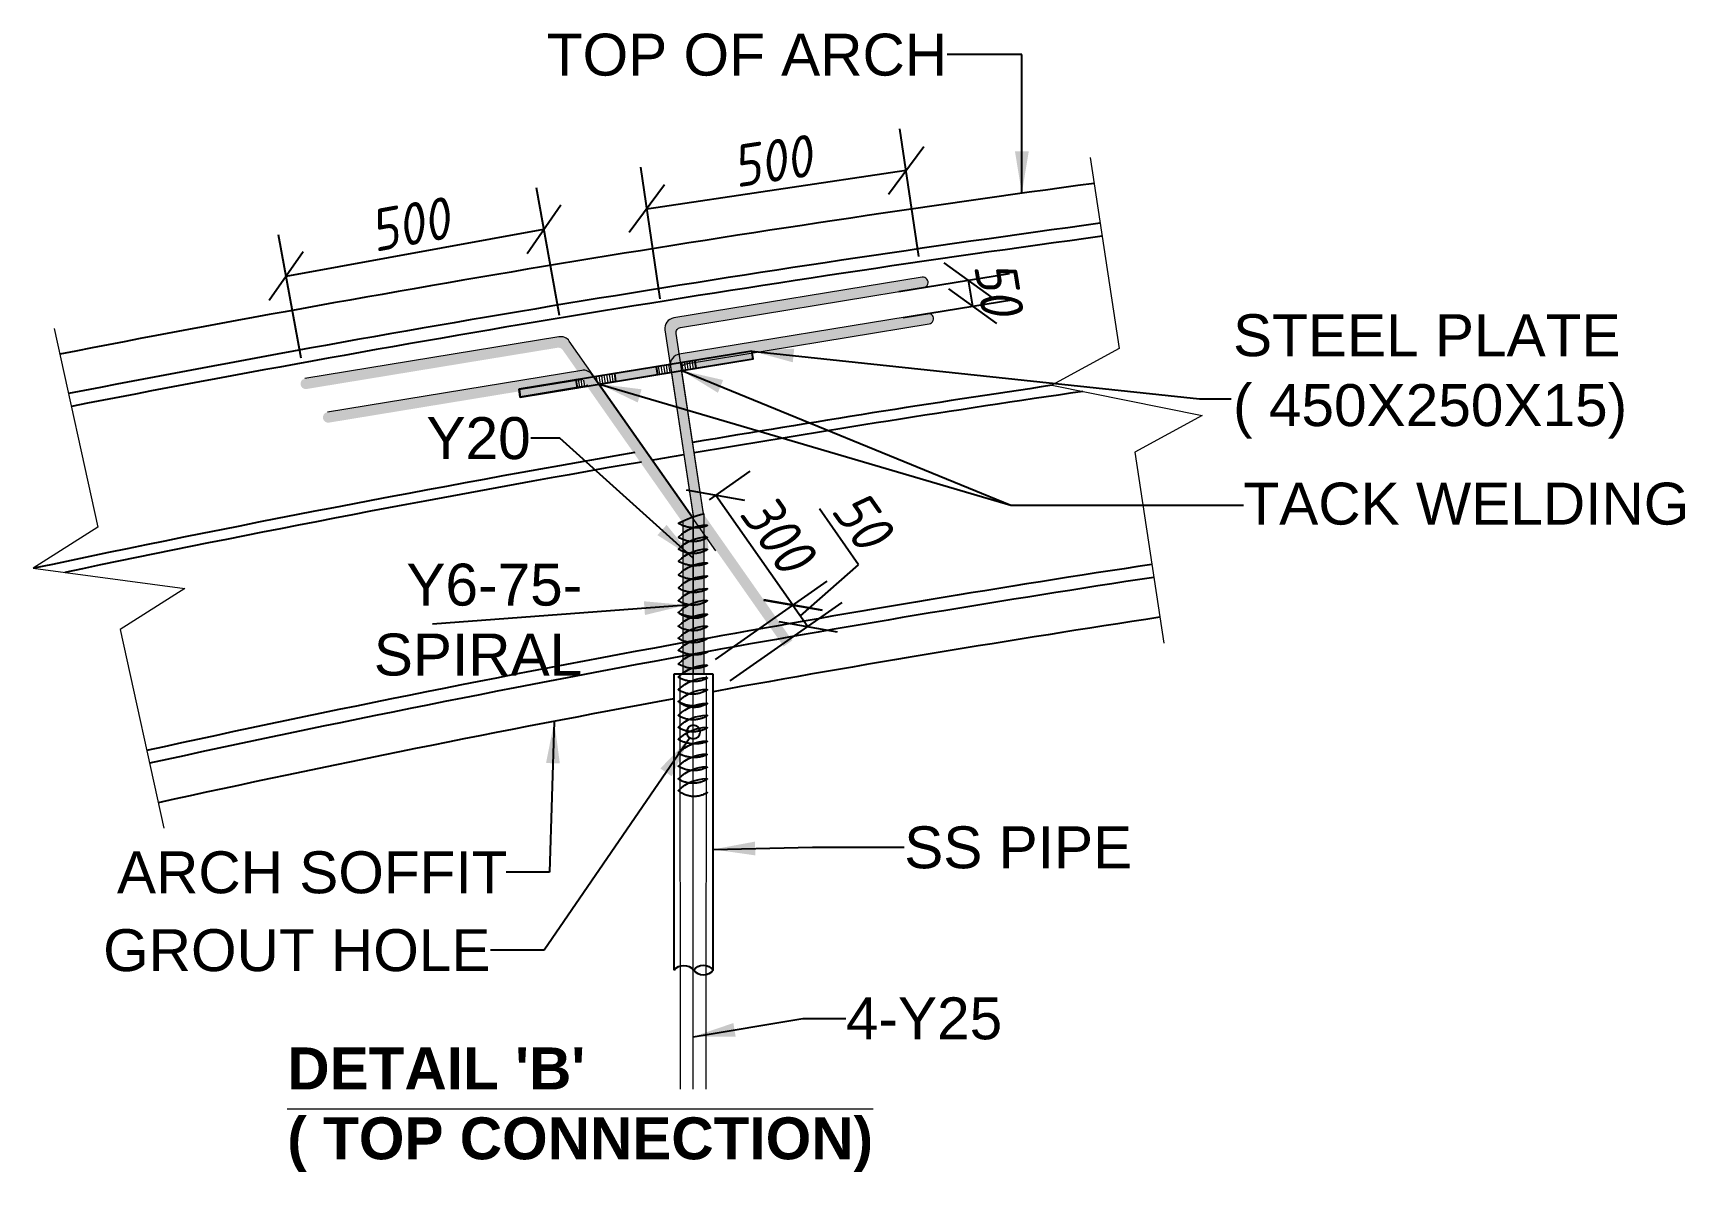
# Model space of a CAD drawing. Header units: millimetres. Extents: x 1231188 to 3899118, y -5478610 to -489530.
# Drawn here: x 2683894 to 2687045, y -3256630 to -3254458 of the extents above; entities that cross this region are included whole.
import ezdxf
from ezdxf.enums import TextEntityAlignment as Align

# ---------------------------------------------------------------- set-up
doc = ezdxf.new("R2010")
doc.units = ezdxf.units.MM
doc.header["$LTSCALE"] = 25
doc.header["$MEASUREMENT"] = 0
doc.header["$PDMODE"] = 3
doc.linetypes.add('DASHED2', pattern=[0.375, 0.25, -0.125])
doc.layers.get('0').update_dxf_attribs({"lineweight": 13})
doc.layers.get('Defpoints').update_dxf_attribs({"color": 230, "lineweight": 9})
for name, color, linetype in [('ARCH', 4, 'Continuous'), ('hanger', 7, 'DASHED2'), ('Hatch 1', 14, 'Continuous'), ('Pipe', 7, 'Continuous'), ('Reinf', 1, 'Continuous'), ('Steel Plate', 2, 'Continuous')]:
    doc.layers.add(name, color=color, linetype=linetype)
for name, color, linetype, lineweight in [('CABLES', 8, 'Continuous', 15), ('DIM', 8, 'Continuous', 13), ('HATCH', 191, 'Continuous', 9), ('Rienft.', 1, 'Continuous', 25), ('text', 7, 'Continuous', 18)]:
    doc.layers.add(name, color=color, linetype=linetype, lineweight=lineweight)
doc.styles.add('ARIAL', font='arial.ttf', dxfattribs={"height": 400})
doc.styles.add('DIM', font='isocp3.shx', dxfattribs={"oblique": 10})
doc.dimstyles.new('dim_40', dxfattribs={"dimtxt": 80, "dimasz": 80, "dimexe": 80, "dimexo": 40, "dimgap": 15, "dimtad": 1, "dimdec": 0, "dimzin": 0, "dimdsep": 46, "dimtxsty": 'DIM', "dimblk": 'OBLIQUE', "dimcen": 40, "dimclrd": 5, "dimclre": 5, "dimclrt": 7, "dimadec": 0, "dimazin": 0, "dimtfac": 1, "dimtdec": 0, "dimtmove": 1, "dimatfit": 3, "dimfxl": 1, "dimtolj": 1, "dimtzin": 0, "dimarcsym": 0})
pattern_1 = [(99.33336736, (-8179662.7936, -8215175.7566), (-4.933807179, -0.8108925457), [])]

# ---------------------------------------------------------------- blocks, each defined once
blk = doc.blocks.new('_Oblique')
at = {"color": 0, "linetype": 'ByBlock', "lineweight": -2}
blk.add_line((-0.5, -0.5), (0.5, 0.5), dxfattribs=at)
blk = doc.blocks.new('*D793')
at = {"layer": 'Defpoints', "color": 0, "linetype": 'ByBlock', "lineweight": -2, "ltscale": 100, "transparency": 16777216}
for p in [(2684868.4, -3254832), (2684905.6, -3255035.7), (2684412.3, -3255117.1)]:
    blk.add_point(p, dxfattribs=at)
at = {"layer": 'DIM', "color": 5, "linetype": 'ByBlock', "lineweight": -2, "ltscale": 100, "transparency": 16777216}
for p, q in [((2684898.4, -3254996.4), (2684854.1, -3254753.3)), ((2684405.1, -3255077.8), (2684362.3, -3254843)), ((2684376.7, -3254921.7), (2684868.4, -3254832))]:
    blk.add_line(p, q, dxfattribs=at)
at = {"layer": 'DIM', "color": 5, "linetype": 'ByBlock', "lineweight": -2, "ltscale": 100, "transparency": 16777216, "xscale": 80, "yscale": 80, "zscale": 80}
for p, rotation in [((2684868.4, -3254832), 10.33780760823541), ((2684376.7, -3254921.7), 190.3378076082354)]:
    blk.add_blockref('_Oblique', p, dxfattribs=dict(at, rotation=rotation))
at = {"layer": 'DIM', "color": 7, "linetype": 'ByBlock', "ltscale": 100, "transparency": 16777216, "insert": (2684612.7, -3254822.7), "char_height": 80, "attachment_point": 5, "rotation": 10.3378, "style": 'DIM'}
blk.add_mtext('\\A1;500', dxfattribs=at)
blk = doc.blocks.new('*D794')
at = {"layer": 'Defpoints', "color": 0, "linetype": 'ByBlock', "lineweight": -2, "ltscale": 100, "transparency": 16777216}
for p in [(2685559.3, -3254719.5), (2685589.7, -3254923.6), (2685096.3, -3255004.3)]:
    blk.add_point(p, dxfattribs=at)
at = {"layer": 'DIM', "color": 5, "linetype": 'ByBlock', "lineweight": -2, "ltscale": 100, "transparency": 16777216}
for p, q in [((2685583.8, -3254884.1), (2685547.6, -3254640.4)), ((2685090.4, -3254964.8), (2685053.1, -3254714)), ((2685064.9, -3254793.1), (2685559.3, -3254719.5))]:
    blk.add_line(p, q, dxfattribs=at)
at = {"layer": 'DIM', "color": 5, "linetype": 'ByBlock', "lineweight": -2, "ltscale": 100, "transparency": 16777216, "xscale": 80, "yscale": 80, "zscale": 80}
for p, rotation in [((2685559.3, -3254719.5), 8.466136223061328), ((2685064.9, -3254793.1), 188.4661362230613)]:
    blk.add_blockref('_Oblique', p, dxfattribs=dict(at, rotation=rotation))
at = {"layer": 'DIM', "color": 7, "linetype": 'ByBlock', "ltscale": 100, "transparency": 16777216, "insert": (2685304, -3254701.9), "char_height": 80, "attachment_point": 5, "rotation": 8.4661, "style": 'DIM'}
blk.add_mtext('\\A1;500', dxfattribs=at)
blk = doc.blocks.new('*D795')
at = {"layer": 'Defpoints', "color": 0, "linetype": 'ByBlock', "lineweight": -2, "ltscale": 100, "transparency": 16777216}
for p in [(2685372, -3255590), (2685162.6, -3255675.6), (2685191.1, -3255716.7)]:
    blk.add_point(p, dxfattribs=at)
at = {"layer": 'DIM', "color": 5, "linetype": 'ByBlock', "lineweight": -2, "ltscale": 100, "transparency": 16777216}
for p, q in [((2685468.6, -3255472), (2685394, -3255365.5)), ((2685357.7, -3255569.5), (2685468.6, -3255472)), ((2685195.4, -3255652.7), (2685408.9, -3255503.2)), ((2685223.9, -3255693.7), (2685437.6, -3255544.1)), ((2685343.4, -3255549.1), (2685372, -3255590))]:
    blk.add_line(p, q, dxfattribs=at)
at = {"layer": 'DIM', "color": 5, "linetype": 'ByBlock', "lineweight": -2, "ltscale": 100, "transparency": 16777216, "xscale": 80, "yscale": 80, "zscale": 80}
for p, rotation in [((2685343.4, -3255549.1), 124.9999999994641), ((2685372, -3255590), 304.9999999994641)]:
    blk.add_blockref('_Oblique', p, dxfattribs=dict(at, rotation=rotation))
at = {"layer": 'DIM', "color": 7, "linetype": 'ByBlock', "ltscale": 100, "transparency": 16777216, "insert": (2685476.3, -3255387.2), "char_height": 80, "attachment_point": 5, "rotation": 305, "style": 'DIM'}
blk.add_mtext('\\A1;50', dxfattribs=at)
blk = doc.blocks.new('*D796')
at = {"layer": 'Defpoints', "color": 0, "linetype": 'ByBlock', "lineweight": -2, "ltscale": 100, "transparency": 16777216}
for p in [(2685196.2, -3255339.8), (2685151.8, -3255371.1), (2685163, -3255676.2)]:
    blk.add_point(p, dxfattribs=at)
at = {"layer": 'DIM', "color": 5, "linetype": 'ByBlock', "lineweight": -2, "ltscale": 100, "transparency": 16777216}
for p, q in [((2685184.5, -3255348.1), (2685261.6, -3255293.8)), ((2685343.5, -3255549.2), (2685196.2, -3255339.8)), ((2685195.7, -3255653.1), (2685408.9, -3255503.2))]:
    blk.add_line(p, q, dxfattribs=at)
at = {"layer": 'DIM', "color": 5, "linetype": 'ByBlock', "lineweight": -2, "ltscale": 100, "transparency": 16777216, "xscale": 80, "yscale": 80, "zscale": 80}
for p, rotation in [((2685196.2, -3255339.8), 125.1213260045786), ((2685343.5, -3255549.2), 305.1213260045786)]:
    blk.add_blockref('_Oblique', p, dxfattribs=dict(at, rotation=rotation))
at = {"layer": 'DIM', "color": 7, "linetype": 'ByBlock', "ltscale": 100, "transparency": 16777216, "insert": (2685314.8, -3255412.9), "char_height": 80, "attachment_point": 5, "rotation": 305.1213, "style": 'DIM'}
blk.add_mtext('\\A1;300', dxfattribs=at)
blk = doc.blocks.new('A$C1863626B')
at = {"layer": 'Hatch 1', "ltscale": 100}
h = blk.add_hatch(color=256, dxfattribs=at)
edge = h.paths.add_edge_path()
edge.add_arc((101.9, 194.8), 199.9, 244.9319, 250.8659)
edge.add_arc((17.3, 12), 20, -17.4683, -0.0261)
edge.add_line((37.3, 12), (37.4, 305.7))
edge.add_line((37.4, 305.7), (17.4, 305.7))
edge.add_line((17.4, 305.7), (17.3, 15.1))
edge.add_arc((7.3, 15.1), 10, -7.8483, -0.0261, ccw=False)
h = blk.add_hatch(color=256, dxfattribs=at)
edge = h.paths.add_edge_path()
edge.add_arc((-649.3, -2440.4), 2540.6, 73.8543, 74.3231)
edge.add_arc((-105.2, 11.1), 142.4, 357.8357, 362.0649)
edge.add_line((37.2, 16.2), (37.5, 305.7))
edge.add_line((37.5, 305.7), (57.5, 305.7))
edge.add_line((57.5, 305.7), (57.6, 15.1))
edge.add_arc((-57, 10.8), 114.7, -5.4081, 2.1521, ccw=False)
at = {"layer": 'CABLES', "color": 7, "linetype": 'DASHED2', "ltscale": 900}
for p, q in [((13.2, 1097.5), (12.3, 306.3)), ((37.1, 1097.5), (37.4, 307.5)), ((62.1, 1097.5), (62.4, 308.7))]:
    blk.add_line(p, q, dxfattribs=at)
at = {"layer": 'CABLES', "color": 1, "ltscale": 800}
for points in [[(17.2, 13.8, 0.034144), (17.3, 15.1), (17.4, 305.7), (37.4, 305.7)], [(37.4, 305.7), (37.3, 12, -0.076253), (36.4, 6, -0.076253)]]:
    blk.add_lwpolyline(points, format="xyb", dxfattribs=at)
for points in [[(37.2, 5.7), (37.4, 305.7), (57.4, 305.7)], [(57.2, 0), (57.4, 305.6), (37.4, 305.7)]]:
    blk.add_lwpolyline(points, dxfattribs=at)
at = {"layer": 'hanger', "color": 7, "ltscale": 600}
blk.add_lwpolyline([(75.2, 359.5), (75, 305.7), (0, 305.7), (0.2, 411.9)], dxfattribs=at)
at = {"layer": 'Pipe', "color": 3}
for points in [[(0.2, 411.9), (0.5, 870.5)], [(75.5, 870.5), (75.2, 359.5)]]:
    blk.add_lwpolyline(points, dxfattribs=at)
blk.add_circle((37.4, 416.2), 12.9, dxfattribs=at)
at = {"layer": 'Pipe', "color": 3, "linetype": 'ByBlock', "ltscale": 100}
for centre, start, end in [((19.3, 884.6), 216.8339, 323.0941), ((56.8, 856.4), 36.8339, 143.0941), ((56.8, 884.5), 216.8339, 323.0941)]:
    blk.add_arc(centre, 23.4, start, end, dxfattribs=at)
at = {"layer": 'Reinf'}
for points in [[(9.7, 527.2, 0.193017), (63.1, 504.8)], [(9.8, 357.2, 0.193017), (63.1, 334.9)], [(9.9, 187.3, 0.193017), (63.2, 164.9)]]:
    blk.add_lwpolyline(points, format="xyb", dxfattribs=at)
for centre, radius, start, end in [((10, 528), 0.839, 111.9554, 252.4428), ((10, 528), 0.839, 111.9554, 252.4428), ((10, 505.4), 0.839, 111.9554, 252.4428), ((10, 505.4), 0.839, 111.9554, 252.4428), ((64.3, 559.9), 77.7, 225.4293, 269.1257), ((62.8, 531.7), 0.839, 287.6064, 68.0938), ((62.8, 505.6), 0.839, 287.6064, 68.0938), ((10, 481.2), 0.839, 111.9554, 252.4428), ((10, 481.2), 0.839, 111.9554, 252.4428), ((64.3, 535.8), 77.7, 225.4293, 269.1257), ((62.8, 483.1), 0.839, 287.6064, 68.0938), ((10, 456.3), 0.839, 111.9554, 252.4428), ((10, 456.3), 0.839, 111.9554, 252.4428), ((64.3, 510.8), 77.7, 225.4293, 269.1257), ((62.8, 458.9), 0.839, 287.6064, 68.0938), ((10, 430.2), 0.839, 111.9554, 252.4428), ((10, 430.2), 0.839, 111.9554, 252.4428), ((64.3, 484.8), 77.7, 225.4293, 269.1257), ((62.8, 433.9), 0.839, 287.6064, 68.0938), ((10, 407.1), 0.839, 111.9554, 252.4428), ((10, 407.1), 0.839, 111.9554, 252.4428), ((10, 384.3), 0.839, 111.9554, 252.4428), ((10, 384.3), 0.839, 111.9554, 252.4428), ((64.3, 461.7), 77.7, 225.4293, 269.1256), ((64.3, 438.9), 77.7, 225.4293, 269.1256), ((62.9, 407.9), 0.839, 287.6064, 68.0938), ((62.9, 384.8), 0.839, 287.6064, 68.0938), ((10.1, 358), 0.839, 111.9554, 252.4428), ((10.1, 358), 0.839, 111.9554, 252.4428), ((62.9, 362), 0.839, 287.6064, 68.0938), ((62.9, 361.7), 0.839, 287.6064, 68.0938), ((10.1, 335.4), 0.839, 111.9554, 252.4428), ((10.1, 335.4), 0.839, 111.9554, 252.4428), ((64.3, 390), 77.7, 225.4293, 269.1257), ((62.9, 335.7), 0.839, 287.6064, 68.0938), ((10.1, 311.3), 0.839, 111.9554, 252.4428), ((10.1, 311.3), 0.839, 111.9554, 252.4428), ((10.1, 286.3), 0.839, 111.9554, 252.4428), ((10.1, 286.3), 0.839, 111.9554, 252.4428), ((64.3, 365.8), 77.7, 225.4293, 269.1257), ((64.4, 340.9), 77.7, 225.4293, 269.1257), ((62.9, 313.1), 0.839, 287.6064, 68.0938), ((62.9, 288.9), 0.839, 287.6064, 68.0938), ((10.1, 260.3), 0.839, 111.9554, 252.4428), ((10.1, 260.3), 0.839, 111.9554, 252.4428), ((64.4, 314.8), 77.7, 225.4293, 269.1257), ((62.9, 264), 0.839, 287.6064, 68.0938), ((10.1, 237.2), 0.839, 111.9554, 252.4428), ((10.1, 237.2), 0.839, 111.9554, 252.4428), ((64.4, 291.7), 77.7, 225.4293, 269.1256), ((62.9, 237.9), 0.839, 287.6064, 68.0938), ((10.1, 214.4), 0.839, 111.9554, 252.4428), ((10.1, 214.4), 0.839, 111.9554, 252.4428), ((64.4, 268.9), 77.7, 225.4293, 269.1256), ((62.9, 214.9), 0.839, 287.6064, 68.0938), ((62.9, 192), 0.839, 287.6064, 68.0938), ((62.9, 191.8), 0.839, 287.6064, 68.0938), ((10.1, 188.1), 0.839, 111.9554, 252.4428), ((10.1, 188.1), 0.839, 111.9554, 252.4428), ((10.1, 165.5), 0.839, 111.9554, 252.4428), ((10.1, 165.5), 0.839, 111.9554, 252.4428), ((64.4, 220), 77.7, 225.4293, 269.1257), ((63, 165.7), 0.839, 287.6064, 68.0938), ((10.2, 141.3), 0.839, 111.9554, 252.4428), ((10.2, 141.3), 0.839, 111.9554, 252.4428), ((64.4, 195.9), 77.7, 225.4293, 269.1257), ((63, 143.2), 0.839, 287.6064, 68.0938), ((10.2, 116.4), 0.839, 111.9554, 252.4428), ((10.2, 116.4), 0.839, 111.9554, 252.4428), ((64.4, 170.9), 77.7, 225.4293, 269.1257), ((63, 119), 0.839, 287.6064, 68.0938), ((63, 94), 0.839, 287.6064, 68.0938), ((10.2, 90.3), 0.839, 111.9554, 252.4428), ((10.2, 90.3), 0.839, 111.9554, 252.4428), ((10.2, 67.3), 0.839, 111.9554, 252.4428), ((10.2, 67.3), 0.839, 111.9554, 252.4428), ((64.4, 144.9), 77.7, 225.4293, 269.1257), ((64.5, 121.8), 77.7, 225.4293, 269.1256), ((63, 68), 0.839, 287.6064, 68.0938), ((10.2, 44.4), 0.839, 111.9554, 252.4428), ((10.2, 44.4), 0.839, 111.9554, 252.4428), ((64.5, 99), 77.7, 225.4293, 269.1256), ((63, 44.9), 0.839, 287.6064, 68.0938), ((10.2, 18.1), 0.839, 111.9554, 252.4428), ((10.2, 18.1), 0.839, 111.9554, 252.4428), ((101.9, 194.8), 199.9, 242.6167, 257.0701), ((63, 22.1), 0.839, 287.6064, 68.0938)]:
    blk.add_arc(centre, radius, start, end, dxfattribs=at)
at = {"layer": 'Rienft.', "color": 7, "linetype": 'DASHED2', "ltscale": 150}
for centre, radius, start, end in [((39, 492.7), 46.4, 58.7529, 129.1999), ((36.6, 463.6), 50.4, 58.2287, 122.2738), ((38.1, 434.3), 55.5, 63.1391, 120.7815), ((39, 406.4), 58.5, 65.6143, 120.0092), ((40.4, 375.5), 63.4, 68.9766, 118.9411), ((37.1, 363.8), 51.9, 59.8244, 121.7955), ((36.9, 341.7), 51.2, 59.0532, 121.9874), ((39.1, 322.8), 46.4, 58.7529, 129.1999), ((40.8, 301.8), 65, 69.8843, 118.6098), ((36.7, 293.6), 50.4, 58.2287, 122.2738), ((38.2, 264.4), 55.5, 63.1391, 120.7815), ((39.1, 236.4), 58.5, 65.6143, 120.0092), ((40.5, 205.6), 63.4, 68.9766, 118.9411), ((37.1, 193.9), 51.9, 59.8244, 121.7955), ((36.9, 171.7), 51.2, 59.0532, 121.9874), ((39.2, 152.9), 46.4, 58.7529, 129.1999), ((40.9, 131.8), 65, 69.8843, 118.6098), ((36.7, 123.7), 50.4, 58.2287, 122.2738), ((38.2, 94.5), 55.5, 63.1391, 120.7815), ((39.1, 66.5), 58.5, 65.6143, 120.0092), ((40.6, 35.6), 63.4, 68.9766, 118.9411), ((37.2, 23.9), 51.9, 59.8244, 121.7955), ((37, 1.8), 51.2, 59.0532, 121.9874), ((41, -38.1), 65, 69.8843, 118.6098)]:
    blk.add_arc(centre, radius, start, end, dxfattribs=at)
blk = doc.blocks.new('*D825')
at = {"layer": 'Defpoints', "color": 0, "linetype": 'ByBlock', "lineweight": -2, "ltscale": 100, "transparency": 16777216}
for p in [(2685505.9, -3254957.7), (2685685.9, -3254978.9), (2685514, -3255007.1)]:
    blk.add_point(p, dxfattribs=at)
at = {"layer": 'DIM', "color": 5, "linetype": 'ByBlock', "lineweight": -2, "ltscale": 100, "transparency": 16777216}
for p, q in [((2685545.4, -3254951.2), (2685756.8, -3254916.5)), ((2685677.8, -3254929.5), (2685685.9, -3254978.9)), ((2685553.5, -3255000.6), (2685764.9, -3254965.9))]:
    blk.add_line(p, q, dxfattribs=at)
at = {"layer": 'DIM', "color": 5, "linetype": 'ByBlock', "lineweight": -2, "ltscale": 100, "transparency": 16777216, "xscale": 80, "yscale": 80, "zscale": 80}
for p, rotation in [((2685677.8, -3254929.5), 99.31827847256629), ((2685685.9, -3254978.9), 279.3182784725663)]:
    blk.add_blockref('_Oblique', p, dxfattribs=dict(at, rotation=rotation))
at = {"layer": 'DIM', "color": 7, "linetype": 'ByBlock', "ltscale": 100, "transparency": 16777216, "insert": (2685736.2, -3254945.2), "char_height": 80, "attachment_point": 5, "rotation": 279.3183, "style": 'DIM'}
blk.add_mtext('\\A1;50', dxfattribs=at)

msp = doc.modelspace()

# ---------------------------------------------------------------- hatches: boundary and pattern name
at = {"layer": 'HATCH', "ltscale": 100}
h = msp.add_hatch(dxfattribs=at)
h.set_pattern_fill('ANSI31', color=256, scale=40, angle=54.33336736, style=0)
h.set_pattern_definition(pattern_1)
h.paths.add_polyline_path([(2685129.01123, -3255086.76155), (2685131.25357, -3255101.59426), (2685158.86431, -3255097.05631), (2685156.43163, -3255082.25489)])
h.paths.add_polyline_path([(2685111.51528, -3255104.83833), (2685109.27281, -3255090.00565), (2685082.42453, -3255094.41828), (2685084.8572, -3255109.2197)])
h = msp.add_hatch(dxfattribs=at)
h.set_pattern_fill('ANSI31', color=256, scale=40, angle=54.33336736, style=0)
h.set_pattern_definition(pattern_1)
h.paths.add_polyline_path([(2684942.84421, -3255117.35891), (2684929.4765, -3255119.55595), (2684931.90918, -3255134.35737), (2684952.4103, -3255130.98792)])
h.paths.add_polyline_path([(2685005.91629, -3255122.19398), (2685003.48361, -3255107.39256), (2684964.75223, -3255113.75823), (2684974.31831, -3255127.38725)])
at = {"layer": 'Hatch 1', "ltscale": 100}
h = msp.add_hatch(color=256, dxfattribs=at)
edge = h.paths.add_edge_path()
edge.add_line((2685589.71937, -3254923.62683), (2685116.09122, -3255001.34157))
edge.add_arc((2685119.08508, -3255021.11623), 20, 98.60913929, 188.60913929)
edge.add_line((2685099.31043, -3255024.11009), (2685152.81524, -3255378.01453))
edge.add_arc((2685172.58989, -3255375.02067), 20, 188.6091393, 215.06066302)
edge.add_line((2685156.21901, -3255386.50954), (2685325.69174, -3255627.99711))
edge.add_line((2685325.69174, -3255627.99711), (2685342.06263, -3255616.50824))
edge.add_line((2685342.06263, -3255616.50824), (2685175.29003, -3255378.86819))
edge.add_arc((2685191.66092, -3255367.37933), 20, 188.60913929, 215.06066302, ccw=False)
edge.add_line((2685171.88627, -3255370.37319), (2685120.58201, -3255031.00355))
edge.add_arc((2685130.46933, -3255029.50662), 10, 98.60913929, 188.60913928, ccw=False)
edge.add_line((2685128.9724, -3255019.61929), (2685592.71323, -3254943.40148))
edge.add_arc((2685591.2163, -3254933.51416), 10, 278.60913929, 458.60913928)
msp.add_hatch(color=256, dxfattribs=at).paths.add_polyline_path([(2685126.07901, -3255070.71671), (2685599.95142, -3254992.96189, -0.9997366839), (2685603.43899, -3255012.65546), (2685139.19927, -3255088.95527, 0.4067646155), (2685131.058, -3255100.29636), (2685182.36193, -3255439.66384, 0.0098901581), (2685182.49563, -3255440.44359), (2685162.45977, -3255441.80773), (2685109.78612, -3255093.40091, -0.4069207042)])
h = msp.add_hatch(color=256, dxfattribs=at)
edge = h.paths.add_edge_path()
edge.add_arc((2685153.22675, -3255398.8863), 51.91167, 293.43895957, 300.05957447)
edge.add_arc((2685179.04842, -3255442.99694), 0.83892, 282.45202114, 435.30678277)
edge.add_arc((2685180.44568, -3255519.86458), 77.68816, 90.8735934, 95.33451727)
edge.add_line((2685173.22298, -3255442.5129), (2685173.20574, -3255423.80586))
edge.add_arc((2685153.00406, -3255376.76629), 51.19403, 293.24166096, 301.09677791)
edge.add_arc((2685179.02254, -3255419.87877), 0.83892, 300.23809327, 340.40537181)
edge.add_line((2685179.81288, -3255420.16011), (2684916.88757, -3255045.56433))
edge.add_arc((2684900.51668, -3255057.0532), 20, 35.06066303, 100.3378076)
edge.add_line((2684896.92765, -3255037.37786), (2684412.32598, -3255117.13802))
edge.add_arc((2684414.12049, -3255126.97569), 10, 100.33780762, 280.33780762)
edge.add_line((2684415.915, -3255136.81336), (2684894.21589, -3255058.20254))
edge.add_arc((2684896.01041, -3255068.04021), 10, 35.06066306, 100.33780757, ccw=False)
edge.add_line((2684904.19585, -3255062.29578), (2685173.87575, -3255446.51445))
h = msp.add_hatch(color=256, dxfattribs=at)
h.paths.add_polyline_path([(2684929.4765, -3255119.55595), (2684820.93275, -3255137.39559), (2684823.36542, -3255152.19701), (2684931.90918, -3255134.35737)])
h.paths.add_polyline_path([(2685005.91629, -3255122.19398), (2685084.8572, -3255109.2197), (2685082.42453, -3255094.41828), (2685003.48361, -3255107.39256)])
h.paths.add_polyline_path([(2685264.97539, -3255064.41526), (2685156.43163, -3255082.25489), (2685158.86431, -3255097.05631), (2685267.40807, -3255079.21668)])
h = msp.add_hatch(color=256, dxfattribs=at)
edge = h.paths.add_edge_path()
edge.add_arc((2685195.68345, -3255440.92033), 51.19403, 293.2434884, 301.13904203)
edge.add_arc((2685221.70343, -3255484.03216), 0.83892, 300.23809279, 302.70698465, ccw=False)
edge.add_arc((2685195.68495, -3255440.91968), 51.19403, 293.24166099, 301.09677788, ccw=False)
edge = h.paths.add_edge_path()
edge.add_arc((2685221.69342, -3255507.15909), 0.83892, 284.97965643, 437.5475888)
edge.add_arc((2685223.12657, -3255584.01797), 77.68816, 90.8735934, 90.92359424, ccw=False)
edge.add_arc((2685221.72932, -3255507.15033), 0.83892, -77.54420677, 75.30678289, ccw=False)
edge = h.paths.add_edge_path()
edge.add_line((2685134.18018, -3255393.30436), (2685152.74291, -3255384.93784))
edge.add_line((2685152.74291, -3255384.93784), (2684959.56846, -3255109.71772))
edge.add_arc((2684943.19757, -3255121.20659), 20, 35.06066302, 100.3378076)
edge.add_line((2684939.60854, -3255101.53125), (2684455.00687, -3255181.29141))
edge.add_arc((2684456.80138, -3255191.12908), 10, 100.33780762, 280.33780762)
edge.add_line((2684458.5959, -3255200.96675), (2684936.89678, -3255122.35593))
edge.add_arc((2684938.6913, -3255132.1936), 10, 35.06066303, 100.3378076, ccw=False)
edge.add_line((2684946.87674, -3255126.44917), (2685134.18018, -3255393.30436))

# ---------------------------------------------------------------- linework, layer by layer
at = {"layer": 'ARCH', "color": 21, "linetype": 'ByBlock', "ltscale": 100}
for centre, radius, start, end in [((2690531.36689, -3288826.87338), 34392.98341, 97.708844838, 101.040242072), ((2690531.36689, -3285160.90086), 29927.01089, 98.624732322, 100.279034558), ((2690531.36689, -3285160.90086), 29927.01089, 100.42504052, 102.346183159)]:
    msp.add_arc(centre, radius, start, end, dxfattribs=at)
at = {"layer": 'CABLES', "color": 1, "ltscale": 800}
for points in [[(2685173.82039, -3255376.41899, -0.079851425), (2685171.88627, -3255370.37319), (2685120.58201, -3255031.00355, -0.4142135624), (2685128.9724, -3255019.61929), (2685592.71323, -3254943.40148, 1), (2685589.71937, -3254923.62683), (2685116.09122, -3255001.34157, 0.4142135624), (2685099.31043, -3255024.11009), (2685152.81524, -3255378.01453, 0.0393187561), (2685153.52774, -3255381.07329, 0.0393187561)], [(2685172.5895, -3255375.02076), (2685131.05832, -3255100.29853, -0.4142135624), (2685139.44872, -3255088.91427), (2685603.18954, -3255012.69646, 1), (2685600.19568, -3254992.92181), (2685126.56753, -3255070.63655, 0.4142135624), (2685109.78674, -3255093.40506), (2685153.05071, -3255379.57204)], [(2685152.57128, -3255381.34838), (2684916.88757, -3255045.56433, 0.29278589), (2684896.92765, -3255037.37786), (2684412.32598, -3255117.13802)], [(2685196.16375, -3255445.36396), (2684960.48003, -3255109.57991, 0.29278589), (2684940.52012, -3255101.39344), (2684455.91844, -3255181.1536)]]:
    msp.add_lwpolyline(points, format="xyb", dxfattribs=at)
at = {"layer": 'HATCH', "linetype": 'Continuous', "ltscale": 100}
for points in [[(2685910.42274, -3254695.28182), (2685965.68846, -3255059.64495), (2685837.36609, -3255129.68028), (2686124.0033, -3255187.34776), (2685995.68078, -3255257.38339), (2686050.94651, -3255621.74696)], [(2683934.47468, -3255021.5598), (2684017.41982, -3255400.51209), (2683893.91394, -3255478.72898), (2684183.68958, -3255517.67014), (2684060.18316, -3255595.88676), (2684143.12829, -3255974.83933)]]:
    msp.add_lwpolyline(points, dxfattribs=at)
at = {"layer": 'Reinf', "color": 7, "linetype": 'ByBlock', "ltscale": 100}
for centre, radius, start, end in [((2690531.36689, -3288826.87338), 34315.98341, 97.706789483, 101.037311161), ((2690531.36689, -3288826.87338), 34290.98341, 97.70612027, 101.036356704), ((2690537.92634, -3286878.11354), 32094.22425, 98.420355707, 99.660860242), ((2690537.92634, -3286878.11354), 32074.22425, 98.320856281, 99.661516064), ((2690537.92634, -3286878.11354), 32094.22425, 99.860816105, 101.945427666), ((2690537.92634, -3286878.11354), 32074.22425, 99.697249328, 99.804506583), ((2690537.92634, -3286878.11354), 32074.22425, 99.844003229, 101.844842142), ((2690531.36689, -3285160.90086), 30029.01089, 98.624732322, 100.265872909), ((2690531.36689, -3285160.90086), 30004.01089, 98.624732322, 100.276079945), ((2690531.36689, -3285160.90086), 30029.01089, 100.265872909, 102.346183159), ((2690531.36689, -3285160.90086), 30004.01089, 100.276079945, 102.346183159)]:
    msp.add_arc(centre, radius, start, end, dxfattribs=at)
at = {"layer": 'Rienft.', "color": 2}
for points in [[(2685109.27281, -3255090.00565), (2685082.42453, -3255094.41828), (2685084.8572, -3255109.2197), (2685111.51528, -3255104.83833)], [(2685131.25357, -3255101.59426), (2685158.86431, -3255097.05631), (2685156.43163, -3255082.25489), (2685129.01123, -3255086.76155)], [(2684942.84421, -3255117.35891), (2684929.4765, -3255119.55595), (2684931.90918, -3255134.35737), (2684952.4103, -3255130.98792)], [(2684974.31831, -3255127.38725), (2685005.91629, -3255122.19398), (2685003.48361, -3255107.39256), (2684964.75223, -3255113.75823)]]:
    msp.add_lwpolyline(points, dxfattribs=at)
at = {"layer": 'Steel Plate', "color": 8, "linetype": 'DASHED2', "ltscale": 100}
msp.add_lwpolyline([(2684823.36542, -3255152.19701), (2685267.40807, -3255079.21668), (2685264.97539, -3255064.41526), (2684820.93275, -3255137.39559)], close=True, dxfattribs=at)
at = {"layer": 'Steel Plate', "color": 4}
for points in [[(2685131.25357, -3255101.59426), (2685267.40807, -3255079.21668), (2685264.97539, -3255064.41526), (2685129.01123, -3255086.76155)], [(2685109.27281, -3255090.00565), (2684964.75223, -3255113.75823)], [(2684974.31831, -3255127.38725), (2685111.51528, -3255104.83833)], [(2684952.4103, -3255130.98792), (2684823.36542, -3255152.19701), (2684820.93275, -3255137.39559), (2684942.84421, -3255117.35891)]]:
    msp.add_lwpolyline(points, dxfattribs=at)

# ---------------------------------------------------------------- block references
at = {"layer": 'DIM', "ltscale": 100, "xscale": -1, "rotation": 180}
msp.add_blockref('A$C1863626B', (2685116.00421, -3255374.97825), dxfattribs=at)

# ---------------------------------------------------------------- texts
at = {"layer": 'text', "style": 'ARIAL'}
for s, p in [('TOP OF ARCH', (2685637.56053, -3254499.10553)), ('Y20', (2684843.20624, -3255230.58087)), ('GROUT HOLE', (2684766.44043, -3256207.21415))]:
    msp.add_text(s, height=80, dxfattribs=at).set_placement(p, align=Align.MIDDLE_RIGHT)
for s, p in [('SS PIPE', (2685555.73265, -3256011.03964)), ('ARCH SOFFIT', (2684053.99754, -3256058.69815)), ('4-Y25', (2685444.42671, -3256337.27249))]:
    msp.add_text(s, height=80, dxfattribs=at).set_placement(p, align=Align.MIDDLE_LEFT)
at = {"layer": 'text', "linetype": 'ByBlock', "ltscale": 100, "char_height": 80, "style": 'ARIAL'}
for s, insert, width, attachment_point in [('STEEL PLATE ( 450X250X15)', (2686182.9964, -3254994.24518), 757.6762792, 1), ('TACK WELDING', (2686202.72888, -3255315.51284), 1046.1388392, 1), ('Y6-75- SPIRAL', (2684941.46003, -3255577.24724), 663.5775217, 6)]:
    msp.add_mtext(s, dxfattribs=dict(at, insert=insert, width=width, attachment_point=attachment_point))
at = {"layer": 'text', "insert": (2684378.88829, -3256392.78715), "char_height": 80, "width": 2307.8616286, "attachment_point": 1, "style": 'ARIAL'}
msp.add_mtext("{\\fArial|b1|i0|c0|p34;DETAIL 'B'\\P\\O( TOP CONNECTION) }", dxfattribs=at)

# ---------------------------------------------------------------- dimensions: what is measured, and where the dimension line sits
at = {"layer": 'DIM', "linetype": 'ByBlock', "ltscale": 100}
for base, p1, p2, angle, picture, middle in [((2685559.34014, -3254719.52957), (2685096.31657, -3255004.33544), (2685589.71937, -3254923.62683), 8.4661362, '*D794', (2685304.01225, -3254701.92838)), ((2684868.41832, -3254831.99265), (2684412.32598, -3255117.13802), (2684905.58218, -3255035.72789), 10.33780761, '*D793', (2684612.6765, -3254822.73561))]:
    dim = msp.add_linear_dim(base=base, p1=p1, p2=p2, angle=angle, dimstyle='dim_40', dxfattribs=at)
    dim.commit()
    dim.dimension.update_dxf_attribs({"geometry": picture, "text_midpoint": middle})
dim = msp.add_linear_dim(base=(2685685.9402, -3254978.85252), p1=(2685505.87986, -3254957.67292), p2=(2685513.98474, -3255007.06763), angle=279.31827847, dimstyle='dim_40', dxfattribs=at)
dim.commit()
dim.dimension.update_dxf_attribs({"geometry": '*D825', "text_midpoint": (2685681.88776, -3254954.15516), "dimtype": 161})
dim = msp.add_linear_dim(base=(2685196.19213, -3255339.82456), p1=(2685162.95138, -3255676.1614), p2=(2685151.76574, -3255371.07266), angle=125.121326, text='300', dimstyle='dim_40', dxfattribs=at)
dim.commit()
dim.dimension.update_dxf_attribs({"geometry": '*D796', "text_midpoint": (2685314.81195, -3255412.86936)})
dim = msp.add_linear_dim(base=(2685372.04041, -3255590.01723), p1=(2685162.58562, -3255675.64022), p2=(2685191.1344, -3255716.68899), angle=304.99999997, dimstyle='dim_40', override={"dimtmove": 1}, dxfattribs=at)
dim.commit()
dim.dimension.update_dxf_attribs({"geometry": '*D795', "text_midpoint": (2685459.98728, -3255459.74459), "dimtype": 160})

# ---------------------------------------------------------------- leaders
at = {"layer": 'text'}
for points, override in [([(2685780.06836, -3254763.66052), (2685780.06836, -3254499.10553), (2685637.56053, -3254499.10553)], {"dimgap": 20, "dimtad": 0}), ([(2685264.97539, -3255064.41526), (2686118.79014, -3255155.41219), (2686179.58083, -3255155.41219)], {"dimgap": 20, "dimtad": 0}), ([(2685131.25357, -3255101.59426), (2685759.26251, -3255358.67702), (2686202.72888, -3255358.58531)], {"dimgap": 20, "dimtad": 0}), ([(2684974.31831, -3255127.38725), (2685759.26251, -3255358.67702), (2686202.72888, -3255358.58531)], {"dimgap": 20, "dimtad": 0}), ([(2685153.23512, -3255459.30051), (2684898.85585, -3255230.58087), (2684843.20624, -3255230.58087)], {"dimgap": 15, "dimtad": 0}), ([(2685139.92969, -3255548.92841), (2684655.92633, -3255585.17357)], {"dimgap": 15, "dimtad": 0}), ([(2684888.12087, -3255770.77062), (2684879.25569, -3256058.69815), (2684796.64419, -3256058.69815)], {"dimasz": 80, "dimgap": 20, "dimtad": 0}), ([(2685146.70604, -3255802.16202), (2684868.70739, -3256207.21415), (2684766.44043, -3256207.21415)], {"dimgap": 20, "dimtad": 0}), ([(2685191.37335, -3256014.99245), (2685380.49662, -3256011.03964), (2685555.73265, -3256011.03964)], {"dimgap": 15, "dimtad": 0}), ([(2685153.1458, -3256372.40617), (2685362.15774, -3256337.27249), (2685444.42671, -3256337.27249)], {"dimasz": 80, "dimgap": 20, "dimtad": 0})]:
    msp.add_leader(points, dimstyle='dim_40', override=override, dxfattribs=at)

doc.saveas('drawing.dxf')
